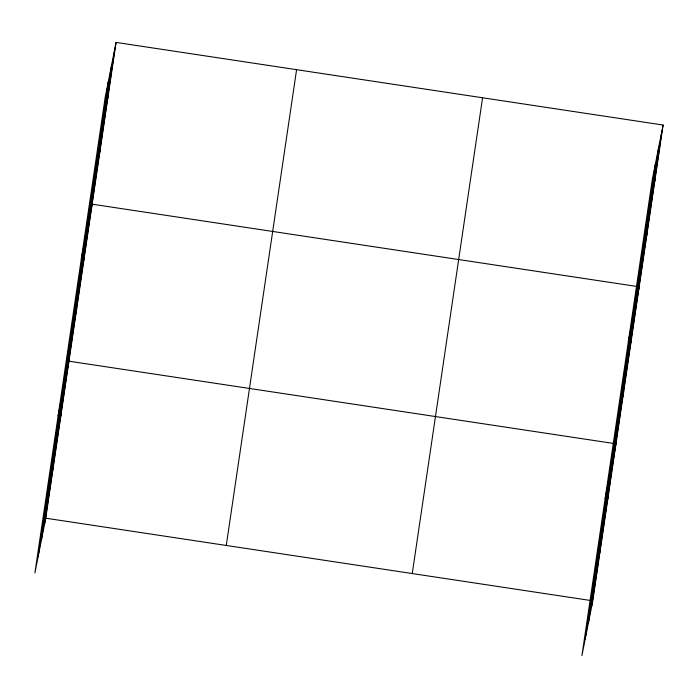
<?xml version="1.0" encoding="UTF-8"?>
<svg xmlns="http://www.w3.org/2000/svg" width="698" height="698" viewBox="0 0 698 698"><rect width="100%" height="100%" fill="white"/><g stroke="black" fill="none" stroke-linecap="round" stroke-linejoin="round"><path stroke-width="1.05" d="M38.102 556.795L108.426 81.003M41.4 540.13L111.724 64.347M44.602 523.962L114.926 48.179M116.069 42.412L105.224 97.17L34.9 572.962L45.745 518.195L116.069 42.412L663.1 125.038L592.777 600.83L581.931 655.588L652.255 179.805L663.1 125.038M226.265 545.47L296.589 69.678M412.256 573.555L482.58 97.772M585.133 639.42L655.457 163.637M588.431 622.764L658.755 146.973M591.634 606.597L661.957 130.805M106.951 102.1L108.094 96.333M98.985 156.02L100.128 150.253M81.308 258.941L92.153 204.182L639.194 286.808L628.348 341.566M83.28 262.282L84.423 256.515M75.541 314.615L76.684 308.856M58.108 415.947L68.945 361.189L615.985 443.815L605.14 498.581M60.072 419.289L61.215 413.521M52.333 471.63L53.476 465.863M653.991 184.726L655.134 178.967M646.016 238.655L647.159 232.888M630.311 344.908L631.454 339.141M622.581 397.249L623.724 391.482M607.112 501.923L608.246 496.156M599.373 554.256L600.516 548.488M45.745 518.195L590.63 600.498"/></g></svg>
